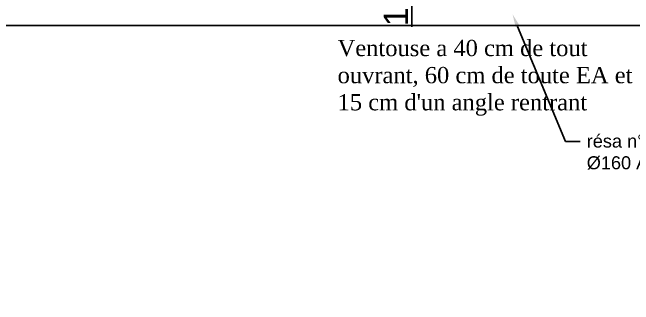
# Model space of a CAD drawing. Header units: millimetres. Extents: x 454430 to 532383, y -370512 to -310890.
# Drawn here: x 464171 to 467997, y -367800 to -366003 of the extents above; entities that cross this region are included whole.
import ezdxf
from ezdxf import colors
from ezdxf.entities.mleader import LeaderData, LeaderLine
from ezdxf.math import Vec2, Vec3

# ---------------------------------------------------------------- set-up
doc = ezdxf.new("R2010")
doc.units = ezdxf.units.MM
doc.layers.add('_GAZELEC-BOITE INCORPO', color=36, linetype='Continuous', lineweight=18)
doc.layers.add('_GAZELEC-RESERVATION', color=1, linetype='Continuous', lineweight=18)
doc.layers.add('prlm-MOD-PB', color=123, linetype='Continuous')
doc.layers.add('prlm-ZEROPLOT', color=254, linetype='Continuous', plot=False)
doc.styles.add('Arial', font='arial.ttf')
doc.styles.get("Standard").update_dxf_attribs({"font": 'arial.ttf'})
doc.dimstyles.new('200', dxfattribs={"dimtxt": 150, "dimasz": 25, "dimexe": 50, "dimexo": 50, "dimgap": 20, "dimtad": 1, "dimdec": 0, "dimlfac": 0.1, "dimdsep": 46, "dimtxsty": 'Arial', "dimblk1": 'DOTBLANK', "dimblk2": 'DOTBLANK', "dimsah": 1, "dimcen": 25, "dimclrd": 5, "dimclre": 5, "dimadec": 0, "dimazin": 0, "dimtfac": 1, "dimtdec": 0, "dimtmove": 0, "dimatfit": 3, "dimldrblk": 'DOTBLANK', "dimfxl": 50, "dimtolj": 1, "dimtzin": 0, "dimarcsym": 0})

# ---------------------------------------------------------------- blocks, each defined once
blk = doc.blocks.new('xi.txt-venthor')
at = {"layer": 'prlm-MOD-PB', "color": 30, "insert": (0, 0), "char_height": 10, "width": 189.924, "attachment_point": 1}
blk.add_mtext("{\\fTimes New Roman|b0|i0|c0|p18;Ventouse a 40 cm de tout ouvrant, 60 cm de toute EA et 15 cm d'un angle rentrant}", dxfattribs=at)
blk = doc.blocks.new('_DOTBLANK')
at = {"color": 0, "linetype": 'ByBlock'}
blk.add_line((-0.5, 0), (-1, 0), dxfattribs=at)
blk.add_circle((0, 0), 0.5, dxfattribs=at)
blk = doc.blocks.new('*D199')
at = {"layer": '_GAZELEC-BOITE INCORPO', "color": 5, "lineweight": -2, "transparency": 16777216}
for p, q in [((467225.8, -365728.4), (466580.6, -365728.4)), ((466630.6, -365753.4), (466630.6, -365800.4)), ((467225.8, -365825.4), (466580.6, -365825.4)), ((466630.6, -365825.4), (466630.6, -366090.7))]:
    blk.add_line(p, q, dxfattribs=at)
at = {"layer": '_GAZELEC-BOITE INCORPO', "color": 5, "lineweight": -2, "transparency": 16777216, "xscale": 25, "yscale": 25, "zscale": 25}
for p, rotation in [((466630.6, -365728.4), 90), ((466630.6, -365825.4), 270)]:
    blk.add_blockref('_DOTBLANK', p, dxfattribs=dict(at, rotation=rotation))
at = {"layer": '_GAZELEC-BOITE INCORPO', "color": 0, "transparency": 16777216, "insert": (466534, -365970.5), "char_height": 150, "attachment_point": 5, "rotation": 90, "style": 'Arial'}
blk.add_mtext('\\A1;10', dxfattribs=at)

msp = doc.modelspace()

# ---------------------------------------------------------------- linework, layer by layer
at = {"layer": 'prlm-ZEROPLOT'}
msp.add_lwpolyline([(460621.8, -363469), (469147, -363469), (469151.8, -365259.1), (476621.9, -365259.1), (476621.8, -367799.9), (469147, -367799.9), (469147, -366083.5), (460621.8, -366083.5)], close=True, dxfattribs=at)

# ---------------------------------------------------------------- block references
at = {"layer": 'prlm-MOD-PB', "xscale": 10, "yscale": 10, "zscale": 10}
msp.add_blockref('xi.txt-venthor', (466173.7, -366171.6), dxfattribs=at)

# ---------------------------------------------------------------- dimensions: what is measured, and where the dimension line sits
at = {"layer": '_GAZELEC-BOITE INCORPO'}
dim = msp.add_linear_dim(base=(466630.6, -365825.4), p1=(467275.8, -365728.4), p2=(467275.8, -365825.4), angle=90, dimstyle='200', dxfattribs=at)
dim.commit()
dim.dimension.update_dxf_attribs({"geometry": '*D199', "text_midpoint": (466534, -365970.5)})

# ---------------------------------------------------------------- leaders
at = {"layer": '_GAZELEC-RESERVATION', "color": 6}
ml = msp.add_multileader_mtext('Standard', dxfattribs=at)
ml.set_content('résa n°15\\P%%C160 A.inf: +206.77', color=6)
ml.set_leader_properties()
ml.build(insert=Vec2(0, 0))
ml.multileader.update_dxf_attribs({"has_text_frame": 1, "arrow_head_size": 80, "scale": 20})
ctx = ml.context
ctx.base_point, ctx.scale, ctx.char_height, ctx.arrow_head_size, ctx.landing_gap_size, ctx.plane_origin = Vec3(467668.3, -366795.7), 20, 80, 80, 40, Vec3(461961, -366597.4)
notes = []
notes.append((ctx, [(1, (1, 1, 0), (467578.4, -366795.7), (1, 0), 89.8, [(0, [(467251.8, -366014.8)], 0, [])])]))
ctx.mtext.insert, ctx.mtext.width, ctx.mtext.flow_direction = Vec3(467708.3, -366754.1), 1568.85, 5
for ctx, leaders in notes:
    for number, flags, end, landing, length, lines in leaders:
        leader = LeaderData()
        leader.index, (leader.has_last_leader_line, leader.has_dogleg_vector, leader.attachment_direction) = number, flags
        leader.last_leader_point, leader.dogleg_vector, leader.dogleg_length = Vec3(end), Vec3(landing), length
        for number, points, colour, breaks in lines:
            line = LeaderLine()
            line.index, line.vertices, line.color, line.breaks = number, Vec3.list(points), colors.encode_raw_color(colour), breaks
            leader.lines.append(line)
        ctx.leaders.append(leader)

doc.saveas('drawing.dxf')
